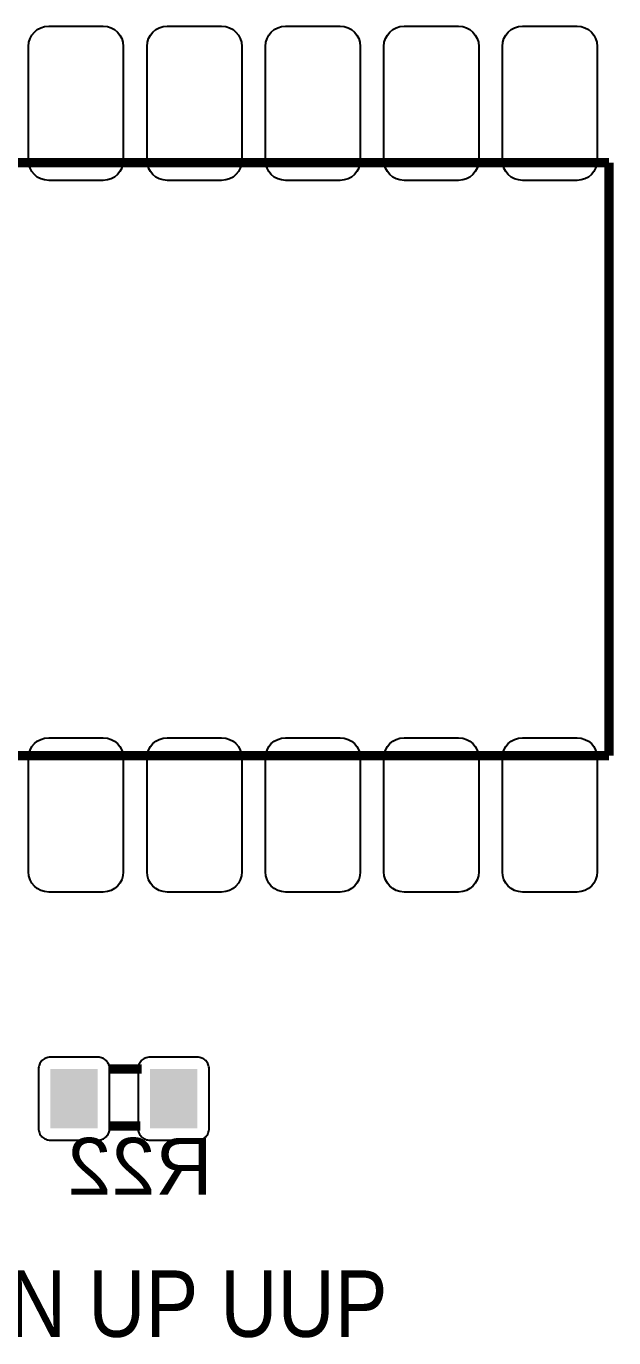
# Model space of a CAD drawing. Header units: inches. Extents: x 15 to 148, y 10 to 111.
# Drawn here: x 132.806 to 133.76, y 98.305 to 100.433 of the extents above; entities that cross this region are included whole.
import ezdxf

# ---------------------------------------------------------------- set-up
doc = ezdxf.new("R2010")
doc.units = ezdxf.units.IN
doc.header["$MEASUREMENT"] = 0
doc.layers.add('BLK_12AWG', color=7, linetype='Continuous')

# ---------------------------------------------------------------- blocks, each defined once
blk = doc.blocks.new('RPAD')
blk.add_trace([(-0.5, -0.5), (-0.5, 0.5), (0.5, -0.5), (0.5, 0.5)])
blk = doc.blocks.new('CEGHHMI')
for points in [[(119.1541, 103.788), (119.1081, 103.788), (119.1046, 103.7884), (119.1014, 103.7893), (119.0985, 103.7909), (119.096, 103.7929), (119.094, 103.7955), (119.0924, 103.7983), (119.0914, 103.8016), (119.0911, 103.805), (119.0911, 103.901), (119.0914, 103.9045), (119.0924, 103.9077), (119.094, 103.9106), (119.096, 103.9131), (119.0985, 103.9152), (119.1014, 103.9167), (119.1046, 103.9177), (119.1081, 103.918), (119.1541, 103.918), (119.1576, 103.9177), (119.1608, 103.9167), (119.1637, 103.9152), (119.1662, 103.9131), (119.1682, 103.9106), (119.1698, 103.9077), (119.1708, 103.9045), (119.1711, 103.901), (119.1711, 103.805), (119.1708, 103.8016), (119.1698, 103.7983), (119.1682, 103.7955), (119.1662, 103.7929), (119.1637, 103.7909), (119.1608, 103.7893), (119.1576, 103.7884), (119.1541, 103.788)], [(119.2541, 103.788), (119.2081, 103.788), (119.2046, 103.7884), (119.2014, 103.7893), (119.1985, 103.7909), (119.196, 103.7929), (119.194, 103.7955), (119.1924, 103.7983), (119.1914, 103.8016), (119.1911, 103.805), (119.1911, 103.901), (119.1914, 103.9045), (119.1924, 103.9077), (119.194, 103.9106), (119.196, 103.9131), (119.1985, 103.9152), (119.2014, 103.9167), (119.2046, 103.9177), (119.2081, 103.918), (119.2541, 103.918), (119.2576, 103.9177), (119.2608, 103.9167), (119.2637, 103.9152), (119.2662, 103.9131), (119.2682, 103.9106), (119.2698, 103.9077), (119.2708, 103.9045), (119.2711, 103.901), (119.2711, 103.805), (119.2708, 103.8016), (119.2698, 103.7983), (119.2682, 103.7955), (119.2662, 103.7929), (119.2637, 103.7909), (119.2608, 103.7893), (119.2576, 103.7884), (119.2541, 103.788)], [(119.3541, 103.788), (119.3081, 103.788), (119.3046, 103.7884), (119.3014, 103.7893), (119.2985, 103.7909), (119.296, 103.7929), (119.294, 103.7955), (119.2924, 103.7983), (119.2914, 103.8016), (119.2911, 103.805), (119.2911, 103.901), (119.2914, 103.9045), (119.2924, 103.9077), (119.294, 103.9106), (119.296, 103.9131), (119.2985, 103.9152), (119.3014, 103.9167), (119.3046, 103.9177), (119.3081, 103.918), (119.3541, 103.918), (119.3576, 103.9177), (119.3608, 103.9167), (119.3637, 103.9152), (119.3662, 103.9131), (119.3682, 103.9106), (119.3698, 103.9077), (119.3708, 103.9045), (119.3711, 103.901), (119.3711, 103.805), (119.3708, 103.8016), (119.3698, 103.7983), (119.3682, 103.7955), (119.3662, 103.7929), (119.3637, 103.7909), (119.3608, 103.7893), (119.3576, 103.7884), (119.3541, 103.788)], [(119.4541, 103.788), (119.4081, 103.788), (119.4046, 103.7884), (119.4014, 103.7893), (119.3985, 103.7909), (119.396, 103.7929), (119.394, 103.7955), (119.3924, 103.7983), (119.3914, 103.8016), (119.3911, 103.805), (119.3911, 103.901), (119.3914, 103.9045), (119.3924, 103.9077), (119.394, 103.9106), (119.396, 103.9131), (119.3985, 103.9152), (119.4014, 103.9167), (119.4046, 103.9177), (119.4081, 103.918), (119.4541, 103.918), (119.4576, 103.9177), (119.4608, 103.9167), (119.4637, 103.9152), (119.4662, 103.9131), (119.4682, 103.9106), (119.4698, 103.9077), (119.4708, 103.9045), (119.4711, 103.901), (119.4711, 103.805), (119.4708, 103.8016), (119.4698, 103.7983), (119.4682, 103.7955), (119.4662, 103.7929), (119.4637, 103.7909), (119.4608, 103.7893), (119.4576, 103.7884), (119.4541, 103.788)], [(119.5541, 103.788), (119.5081, 103.788), (119.5046, 103.7884), (119.5014, 103.7893), (119.4985, 103.7909), (119.496, 103.7929), (119.494, 103.7955), (119.4924, 103.7983), (119.4914, 103.8016), (119.4911, 103.805), (119.4911, 103.901), (119.4914, 103.9045), (119.4924, 103.9077), (119.494, 103.9106), (119.496, 103.9131), (119.4985, 103.9152), (119.5014, 103.9167), (119.5046, 103.9177), (119.5081, 103.918), (119.5541, 103.918), (119.5576, 103.9177), (119.5608, 103.9167), (119.5637, 103.9152), (119.5662, 103.9131), (119.5682, 103.9106), (119.5698, 103.9077), (119.5708, 103.9045), (119.5711, 103.901), (119.5711, 103.805), (119.5708, 103.8016), (119.5698, 103.7983), (119.5682, 103.7955), (119.5662, 103.7929), (119.5637, 103.7909), (119.5608, 103.7893), (119.5576, 103.7884), (119.5541, 103.788)], [(119.1081, 103.318), (119.1541, 103.318), (119.1576, 103.3177), (119.1608, 103.3167), (119.1637, 103.3152), (119.1662, 103.3131), (119.1682, 103.3106), (119.1698, 103.3077), (119.1708, 103.3045), (119.1711, 103.301), (119.1711, 103.205), (119.1708, 103.2016), (119.1698, 103.1983), (119.1682, 103.1955), (119.1662, 103.1929), (119.1637, 103.1909), (119.1608, 103.1893), (119.1576, 103.1884), (119.1541, 103.188), (119.1081, 103.188), (119.1046, 103.1884), (119.1014, 103.1893), (119.0985, 103.1909), (119.096, 103.1929), (119.094, 103.1955), (119.0924, 103.1983), (119.0914, 103.2016), (119.0911, 103.205), (119.0911, 103.301), (119.0914, 103.3045), (119.0924, 103.3077), (119.094, 103.3106), (119.096, 103.3131), (119.0985, 103.3152), (119.1014, 103.3167), (119.1046, 103.3177), (119.1081, 103.318)], [(119.2081, 103.318), (119.2541, 103.318), (119.2576, 103.3177), (119.2608, 103.3167), (119.2637, 103.3152), (119.2662, 103.3131), (119.2682, 103.3106), (119.2698, 103.3077), (119.2708, 103.3045), (119.2711, 103.301), (119.2711, 103.205), (119.2708, 103.2016), (119.2698, 103.1983), (119.2682, 103.1955), (119.2662, 103.1929), (119.2637, 103.1909), (119.2608, 103.1893), (119.2576, 103.1884), (119.2541, 103.188), (119.2081, 103.188), (119.2046, 103.1884), (119.2014, 103.1893), (119.1985, 103.1909), (119.196, 103.1929), (119.194, 103.1955), (119.1924, 103.1983), (119.1914, 103.2016), (119.1911, 103.205), (119.1911, 103.301), (119.1914, 103.3045), (119.1924, 103.3077), (119.194, 103.3106), (119.196, 103.3131), (119.1985, 103.3152), (119.2014, 103.3167), (119.2046, 103.3177), (119.2081, 103.318)], [(119.3081, 103.318), (119.3541, 103.318), (119.3576, 103.3177), (119.3608, 103.3167), (119.3637, 103.3152), (119.3662, 103.3131), (119.3682, 103.3106), (119.3698, 103.3077), (119.3708, 103.3045), (119.3711, 103.301), (119.3711, 103.205), (119.3708, 103.2016), (119.3698, 103.1983), (119.3682, 103.1955), (119.3662, 103.1929), (119.3637, 103.1909), (119.3608, 103.1893), (119.3576, 103.1884), (119.3541, 103.188), (119.3081, 103.188), (119.3046, 103.1884), (119.3014, 103.1893), (119.2985, 103.1909), (119.296, 103.1929), (119.294, 103.1955), (119.2924, 103.1983), (119.2914, 103.2016), (119.2911, 103.205), (119.2911, 103.301), (119.2914, 103.3045), (119.2924, 103.3077), (119.294, 103.3106), (119.296, 103.3131), (119.2985, 103.3152), (119.3014, 103.3167), (119.3046, 103.3177), (119.3081, 103.318)], [(119.4081, 103.318), (119.4541, 103.318), (119.4576, 103.3177), (119.4608, 103.3167), (119.4637, 103.3152), (119.4662, 103.3131), (119.4682, 103.3106), (119.4698, 103.3077), (119.4708, 103.3045), (119.4711, 103.301), (119.4711, 103.205), (119.4708, 103.2016), (119.4698, 103.1983), (119.4682, 103.1955), (119.4662, 103.1929), (119.4637, 103.1909), (119.4608, 103.1893), (119.4576, 103.1884), (119.4541, 103.188), (119.4081, 103.188), (119.4046, 103.1884), (119.4014, 103.1893), (119.3985, 103.1909), (119.396, 103.1929), (119.394, 103.1955), (119.3924, 103.1983), (119.3914, 103.2016), (119.3911, 103.205), (119.3911, 103.301), (119.3914, 103.3045), (119.3924, 103.3077), (119.394, 103.3106), (119.396, 103.3131), (119.3985, 103.3152), (119.4014, 103.3167), (119.4046, 103.3177), (119.4081, 103.318)], [(119.5081, 103.318), (119.5541, 103.318), (119.5576, 103.3177), (119.5608, 103.3167), (119.5637, 103.3152), (119.5662, 103.3131), (119.5682, 103.3106), (119.5698, 103.3077), (119.5708, 103.3045), (119.5711, 103.301), (119.5711, 103.205), (119.5708, 103.2016), (119.5698, 103.1983), (119.5682, 103.1955), (119.5662, 103.1929), (119.5637, 103.1909), (119.5608, 103.1893), (119.5576, 103.1884), (119.5541, 103.188), (119.5081, 103.188), (119.5046, 103.1884), (119.5014, 103.1893), (119.4985, 103.1909), (119.496, 103.1929), (119.494, 103.1955), (119.4924, 103.1983), (119.4914, 103.2016), (119.4911, 103.205), (119.4911, 103.301), (119.4914, 103.3045), (119.4924, 103.3077), (119.494, 103.3106), (119.496, 103.3131), (119.4985, 103.3152), (119.5014, 103.3167), (119.5046, 103.3177), (119.5081, 103.318)], [(119.1095, 102.9787), (119.1495, 102.9787), (119.1506, 102.9788), (119.1516, 102.9789), (119.1526, 102.9791), (119.1535, 102.9795), (119.1544, 102.9799), (119.1552, 102.9804), (119.1559, 102.981), (119.1567, 102.9816), (119.1573, 102.9823), (119.1579, 102.9831), (119.1584, 102.9839), (119.1588, 102.9848), (119.1591, 102.9857), (119.1593, 102.9867), (119.1595, 102.9877), (119.1595, 102.9887), (119.1595, 103.0387), (119.1595, 103.0397), (119.1593, 103.0407), (119.1591, 103.0417), (119.1588, 103.0426), (119.1584, 103.0435), (119.1579, 103.0443), (119.1573, 103.0451), (119.1567, 103.0458), (119.1559, 103.0465), (119.1552, 103.047), (119.1544, 103.0475), (119.1535, 103.0479), (119.1526, 103.0483), (119.1516, 103.0485), (119.1506, 103.0487), (119.1495, 103.0487), (119.1095, 103.0487), (119.1085, 103.0487), (119.1075, 103.0485), (119.1065, 103.0483), (119.1056, 103.0479), (119.1047, 103.0475), (119.1039, 103.047), (119.1031, 103.0465), (119.1024, 103.0458), (119.1018, 103.0451), (119.1012, 103.0443), (119.1007, 103.0435), (119.1003, 103.0426), (119.1, 103.0417), (119.0997, 103.0407), (119.0996, 103.0397), (119.0995, 103.0387), (119.0995, 102.9887), (119.0996, 102.9877), (119.0997, 102.9867), (119.1, 102.9857), (119.1003, 102.9848), (119.1007, 102.9839), (119.1012, 102.9831), (119.1018, 102.9823), (119.1024, 102.9816), (119.1031, 102.981), (119.1039, 102.9804), (119.1047, 102.9799), (119.1056, 102.9795), (119.1065, 102.9791), (119.1075, 102.9789), (119.1085, 102.9788), (119.1095, 102.9787)], [(119.1935, 102.9787), (119.2335, 102.9787), (119.2346, 102.9788), (119.2356, 102.9789), (119.2366, 102.9791), (119.2375, 102.9795), (119.2384, 102.9799), (119.2392, 102.9804), (119.2399, 102.981), (119.2407, 102.9816), (119.2413, 102.9823), (119.2419, 102.9831), (119.2424, 102.9839), (119.2428, 102.9848), (119.2431, 102.9857), (119.2433, 102.9867), (119.2435, 102.9877), (119.2435, 102.9887), (119.2435, 103.0387), (119.2435, 103.0397), (119.2433, 103.0407), (119.2431, 103.0417), (119.2428, 103.0426), (119.2424, 103.0435), (119.2419, 103.0443), (119.2413, 103.0451), (119.2407, 103.0458), (119.2399, 103.0465), (119.2392, 103.047), (119.2384, 103.0475), (119.2375, 103.0479), (119.2366, 103.0483), (119.2356, 103.0485), (119.2346, 103.0487), (119.2335, 103.0487), (119.1935, 103.0487), (119.1925, 103.0487), (119.1915, 103.0485), (119.1905, 103.0483), (119.1896, 103.0479), (119.1887, 103.0475), (119.1879, 103.047), (119.1871, 103.0465), (119.1864, 103.0458), (119.1858, 103.0451), (119.1852, 103.0443), (119.1847, 103.0435), (119.1843, 103.0426), (119.184, 103.0417), (119.1837, 103.0407), (119.1836, 103.0397), (119.1835, 103.0387), (119.1835, 102.9887), (119.1836, 102.9877), (119.1837, 102.9867), (119.184, 102.9857), (119.1843, 102.9848), (119.1847, 102.9839), (119.1852, 102.9831), (119.1858, 102.9823), (119.1864, 102.9816), (119.1871, 102.981), (119.1879, 102.9804), (119.1887, 102.9799), (119.1896, 102.9795), (119.1905, 102.9791), (119.1915, 102.9789), (119.1925, 102.9788), (119.1935, 102.9787)]]:
    blk.add_lwpolyline(points, close=True)
at = {"const_width": 0.008}
for points in [[(117.5811, 103.803), (119.5811, 103.803)], [(117.5811, 103.803), (119.5811, 103.803)], [(117.5811, 103.803), (119.5811, 103.803)], [(119.5811, 103.803), (119.5811, 103.303)], [(119.5811, 103.803), (119.5811, 103.303)], [(119.5811, 103.803), (119.5811, 103.303)], [(117.5811, 103.303), (119.5811, 103.303)], [(117.5811, 103.303), (119.5811, 103.303)], [(117.5811, 103.303), (119.5811, 103.303)], [(119.1585, 103.0387), (119.1865, 103.0387)], [(119.1585, 103.0387), (119.1865, 103.0387)], [(119.1585, 103.0387), (119.1865, 103.0387)], [(119.1585, 102.9907), (119.1855, 102.9907)], [(119.1585, 102.9907), (119.1855, 102.9907)], [(119.1585, 102.9907), (119.1855, 102.9907)]]:
    blk.add_lwpolyline(points, dxfattribs=at)
at = {"xscale": 0.04, "yscale": 0.05, "rotation": 180}
for p in [(119.1295, 103.0137), (119.2135, 103.0137)]:
    blk.add_blockref('RPAD', p, dxfattribs=at)
at = {"text_generation_flag": 2, "width": 1.041667}
blk.add_text('R22', height=0.048, dxfattribs=at).set_placement((119.2465, 102.9327))
blk.add_text('R22', height=0.048, dxfattribs=at).set_placement((119.2465, 102.9327))
blk.add_text('R22', height=0.048, dxfattribs=at).set_placement((119.2465, 102.9327))
at = {"width": 0.892857}
blk.add_text('GND DN UP UUP', height=0.056, dxfattribs=at).set_placement((118.8592, 102.8129))
blk.add_text('GND DN UP UUP', height=0.056, dxfattribs=at).set_placement((118.8592, 102.8129))
blk.add_text('GND DN UP UUP', height=0.056, dxfattribs=at).set_placement((118.8592, 102.8129))

msp = doc.modelspace()

# ---------------------------------------------------------------- block references
at = {"layer": 'BLK_12AWG', "xscale": 1.92375, "yscale": 1.92375, "zscale": 1.92375}
msp.add_blockref('CEGHHMI', (-96.2915, -99.4795), dxfattribs=at)

doc.saveas('drawing.dxf')
